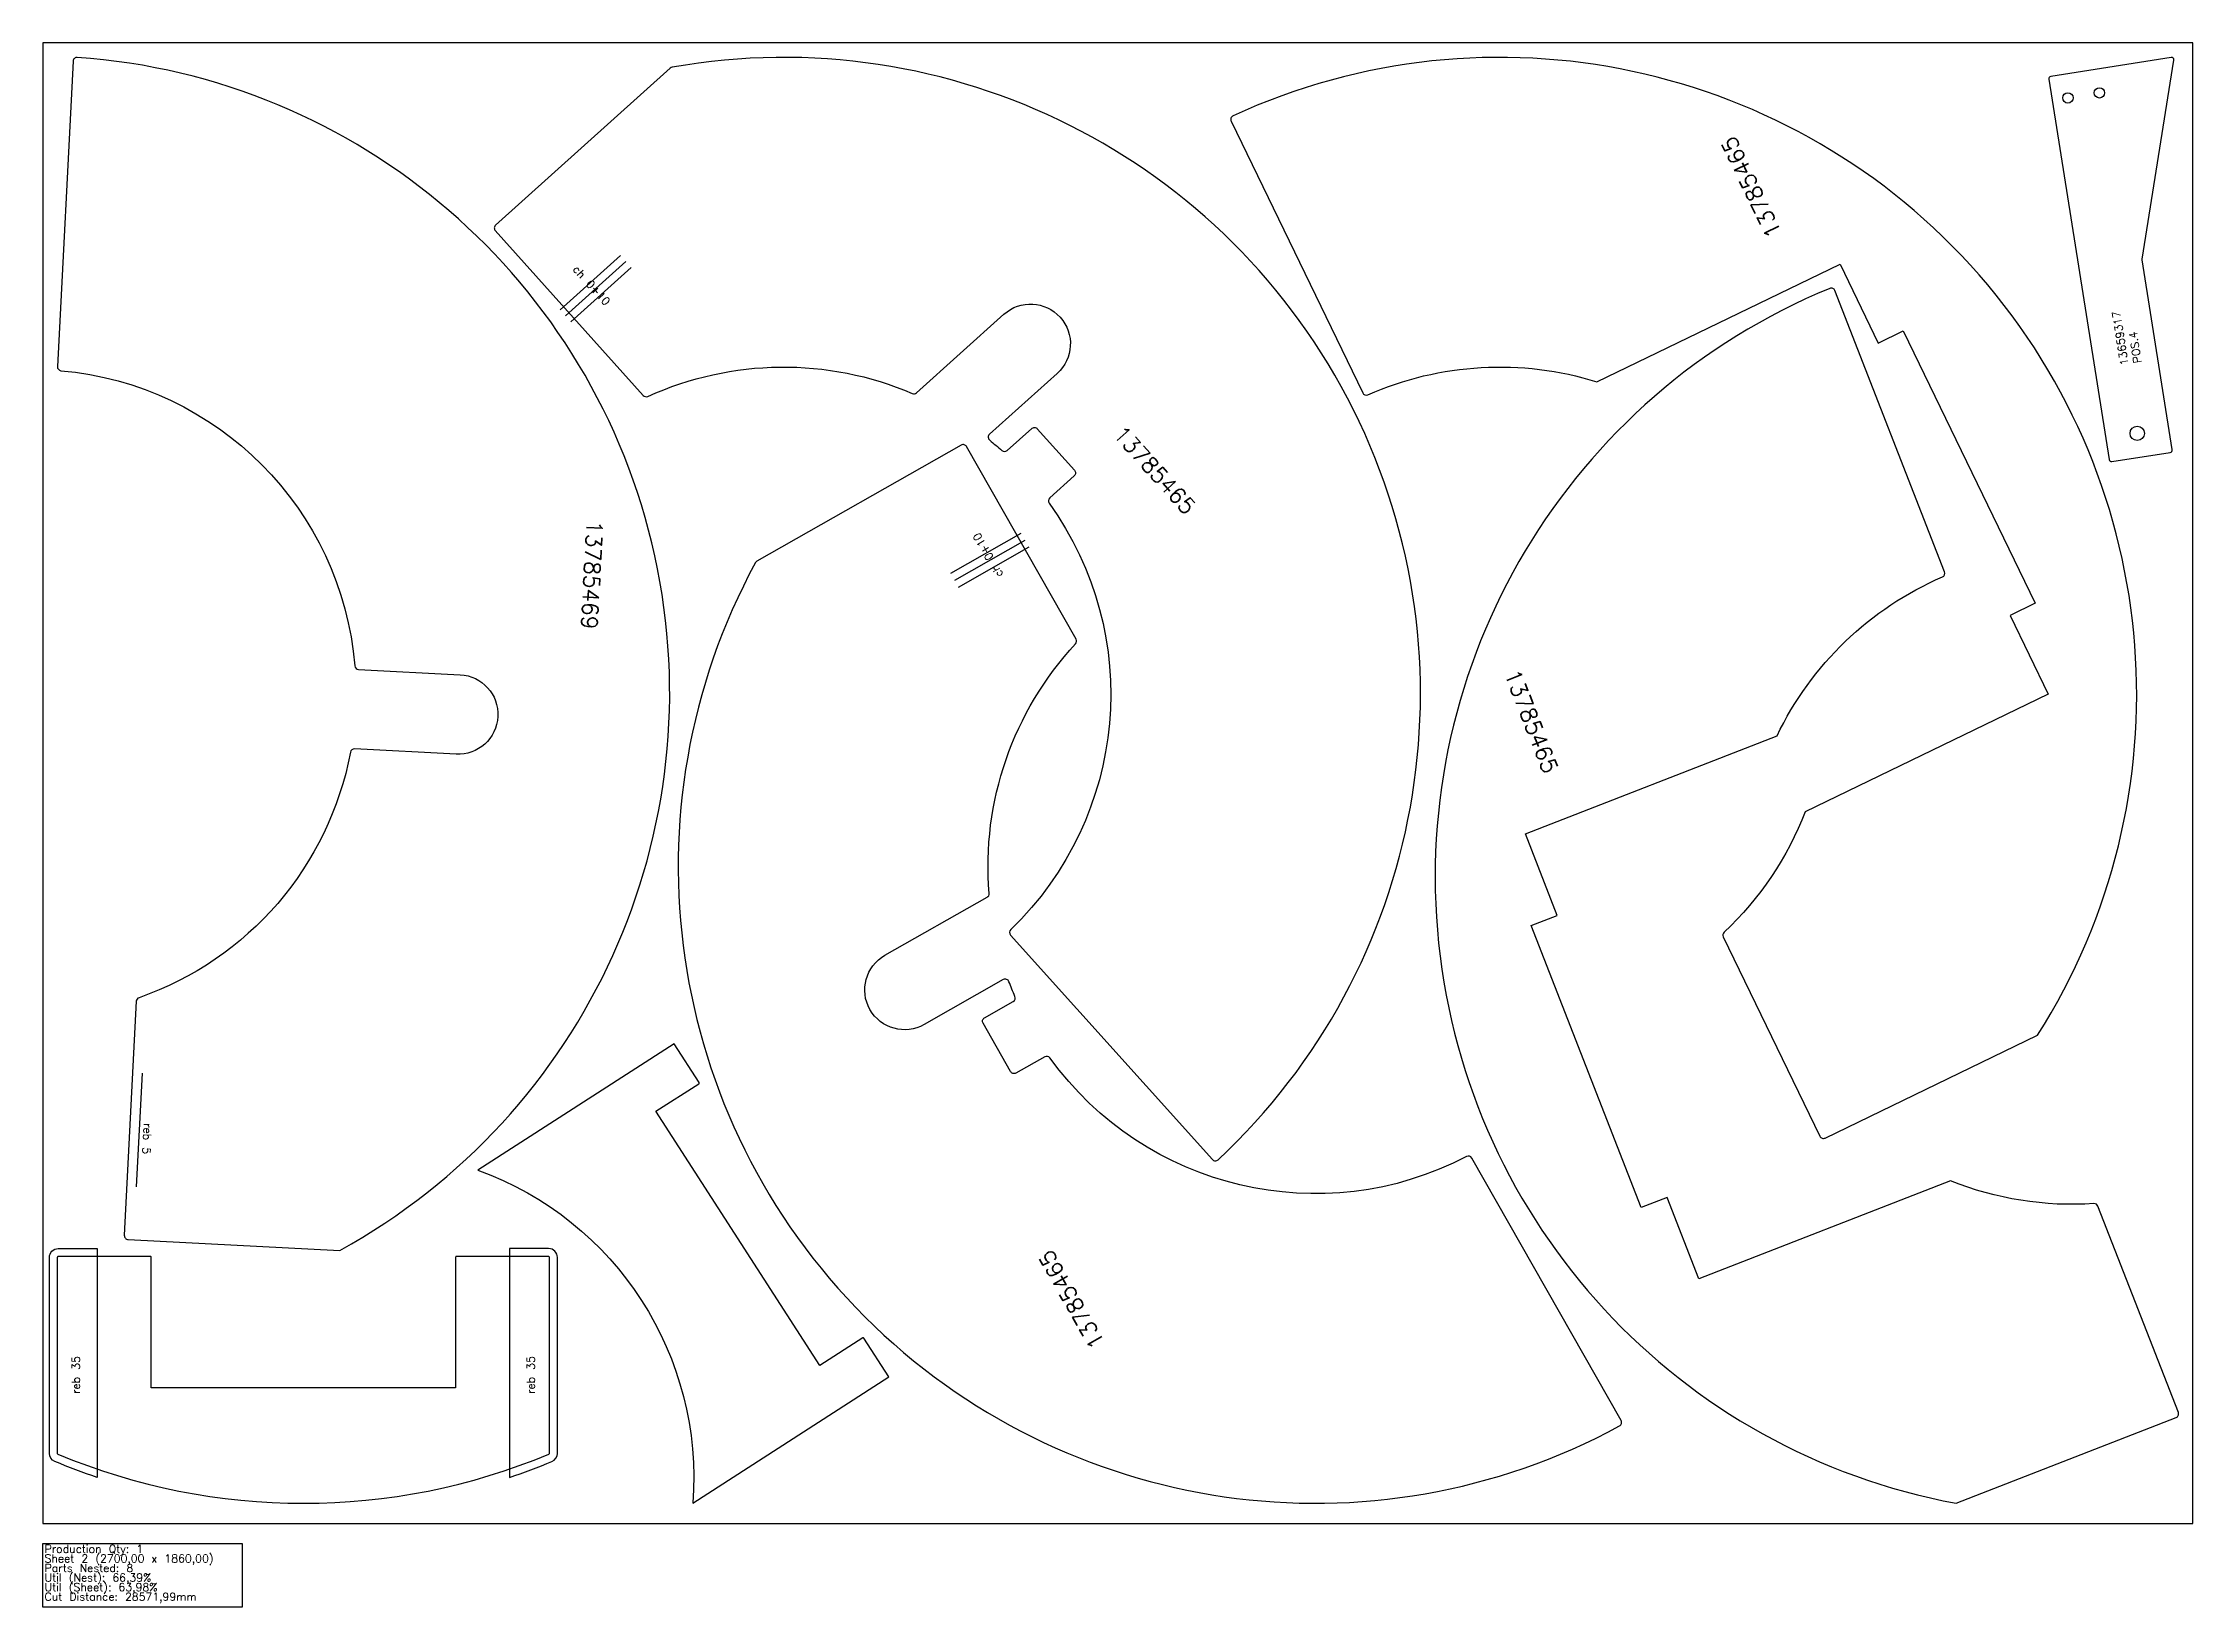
# Model space of a CAD drawing. Header units: millimetres. Extents: x 2835 to 5535, y -105 to 1860.
import ezdxf

# ---------------------------------------------------------------- set-up
doc = ezdxf.new("R2010")
doc.units = ezdxf.units.MM
for name, color, linetype in [('13785465', 7, 'Continuous'), ('13785469', 7, 'Continuous'), ('Chanfro', 7, 'Continuous'), ('Rebaixo', 7, 'Continuous'), ('sheet', 24, 'Continuous'), ('Stats', 7, 'Continuous'), ('Texto', 7, 'Continuous')]:
    doc.layers.add(name, color=color, linetype=linetype)
doc.styles.get("Standard").update_dxf_attribs({"font": 'txt.shx'})

msp = doc.modelspace()

# ---------------------------------------------------------------- linework, layer by layer
at = {"color": 6}
msp.add_lwpolyline([(5471, 1587.6, -0.079068), (5471, 1588.5), (5510.9, 1838.5, 0.509984), (5507.5, 1841.9), (5356.5, 1818, 0.414214), (5354, 1814.6), (5429.7, 1336.5, 0.414214), (5433.2, 1334), (5506.3, 1345.6, 0.414214), (5508.8, 1349.1)], format="xyb", close=True, dxfattribs=at)
at = {"color": 4}
msp.add_lwpolyline([(2853.6, 87.1, 0.200488), (3470.4, 87.1, 0.302519), (3471, 88), (3471, 334.3, 0.414214), (3470, 335.3), (3354, 335.3, 0.414214), (3353, 334.3), (3353, 170.3), (2971, 170.3), (2971, 334.3, 0.414214), (2970, 335.3), (2854, 335.3, 0.414214), (2853, 334.3), (2853, 88, 0.302519)], format="xyb", close=True, dxfattribs=at)
at = {"color": 6}
for centre, radius in [((5378, 1791), 6.5), ((5417.5, 1797.3), 6.5), ((5465, 1369.5), 9)]:
    msp.add_circle(centre, radius, dxfattribs=at)
at = {"layer": '13785465', "color": 6}
for points in [[(4310.6, 456.9, 0.746926), (3625.3, 1829.6, 0.140055), (3622.8, 1828.4), (3403.4, 1631.2, 0.414214), (3403, 1624.2), (3588.9, 1417.2, 0.327399), (3594.7, 1416, -0.210899), (3926.7, 1419.7, 0.292055), (3932, 1420.5), (4041.8, 1519.2, -1), (4108.6, 1444.8), (4023.7, 1368.5, 0.46095), (4023.9, 1360.9, -0.012128), (4039.1, 1348, 0.382813), (4045.7, 1348), (4076.6, 1375.7, -0.414214), (4083.6, 1375.3), (4130.4, 1323.2, -0.414214), (4130, 1316.2), (4099.2, 1288.5, 0.382813), (4098.5, 1281.8, -0.372511), (4050.4, 746.2, 0.403689), (4050.1, 739.3), (4303.5, 457.3, 0.419751)], [(4327.1, 1761.8), (4492.3, 1420.5, 0.403689), (4498.8, 1418.1, -0.18107), (4786.5, 1434.3), (5091.8, 1582), (5139.7, 1482.9), (5171.2, 1498.2), (5336.7, 1156.1), (5305.2, 1140.9), (5353.1, 1041.9), (5047.9, 894.2, -0.112315), (4946.2, 742.8, 0.327399), (4945.1, 737), (5066.3, 486.5, 0.414214), (5073, 484.2), (5339.8, 613.3, 0.747623), (4329.5, 1768.5, 0.419751)], [(5085.3, 1548.9, 0.419751), (5078.8, 1551.7, 0.747623), (5237.6, 25.3), (5513.8, 133, 0.414214), (5516.6, 139.4), (5415.6, 398.7, 0.327399), (5410.6, 401.8, -0.112315), (5230.5, 430.4), (4914.6, 307.3), (4874.6, 409.7), (4842, 397), (4704, 751.1), (4736.6, 763.8), (4696.7, 866.3), (5012.6, 989.4, -0.18107), (5220.3, 1189.2, 0.403689), (5223, 1195.6)], [(4814.8, 122.5, 0.419751), (4816.8, 129.3), (4629.5, 459, 0.403689), (4622.8, 460.9, -0.372511), (4099.5, 584.8, 0.382813), (4093, 586.2), (4056.9, 565.8, -0.414214), (4050.1, 567.6), (4015.5, 628.5, -0.414214), (4017.4, 635.3), (4053.4, 655.8, 0.382813), (4055.6, 662.1, -0.012128), (4048.1, 680.6, 0.46095), (4040.9, 683.2), (3941.7, 626.8, -1), (3892.3, 713.8), (4020.6, 786.7, 0.292055), (4023.2, 791.4, -0.210899), (4131.7, 1105.1, 0.327399), (4132.4, 1111), (3994.9, 1352.9, 0.414214), (3988.1, 1354.8), (3731.6, 1209, 0.140055), (3729.7, 1207.1, 0.746926)], [(3897.2, 184), (3865.8, 232.8, 0.414214), (3864.4, 233.1), (3810.6, 198.4), (3604.8, 517.8), (3658.6, 552.5, 0.414214), (3658.9, 553.9), (3627.5, 602.6), (3381.2, 443.9, -0.337405), (3650.9, 25.3)]]:
    msp.add_lwpolyline(points, format="xyb", close=True, dxfattribs=at)
at = {"layer": '13785469', "color": 6}
msp.add_lwpolyline([(2952.2, 656), (2937.1, 362, 0.414214), (2941.9, 356.8), (3207.9, 343.1, 0.747623), (2878.1, 1841.9, 0.419751), (2872.8, 1837.2), (2853.1, 1453.5, 0.403562), (2857.6, 1448.3, -0.365048), (3226.6, 1077.4, 0.375425), (3231.3, 1072.9), (3358.8, 1066.3, -0.999999), (3353.7, 966.4), (3226.2, 973, 0.375425), (3221, 968.9, -0.268668), (2955.6, 660.5, 0.304987)], format="xyb", close=True, dxfattribs=at)
at = {"layer": 'Chanfro', "color": 6}
for p, q in [((3560.3, 1592.8), (3484.4, 1524.6)), ((3566.9, 1585.3), (3491.1, 1517.2)), ((3573.6, 1577.9), (3497.7, 1509.7)), ((3974.9, 1193.8), (4063.6, 1244.2)), ((3979.9, 1185.1), (4068.5, 1235.5)), ((3984.8, 1176.4), (4073.5, 1226.8))]:
    msp.add_line(p, q, dxfattribs=at)
at = {"layer": 'Rebaixo', "color": 6}
msp.add_line((2959.5, 565.8), (2952.1, 422.8), dxfattribs=at)
at = {"layer": 'Rebaixo', "color": 4}
for points in [[(2903, 57.8, -0.017567), (2849.8, 77.9, -0.302519), (2843, 88), (2843, 334.3, -0.414214), (2854, 345.3), (2903, 345.3)], [(3421, 57.8, 0.017567), (3474.2, 77.9, 0.302519), (3481, 88), (3481, 334.3, 0.414214), (3470, 345.3), (3421, 345.3)]]:
    msp.add_lwpolyline(points, format="xyb", close=True, dxfattribs=at)
at = {"layer": 'sheet', "color": 7}
msp.add_lwpolyline([(2835, 0), (5535, 0), (5535, 1860), (2835, 1860)], close=True, dxfattribs=at)
at = {"layer": 'Stats', "color": 151}
msp.add_lwpolyline([(2835, -25), (3085, -25), (3085, -105), (2835, -105), (2835, -25)], close=True, dxfattribs=at)

# ---------------------------------------------------------------- texts
at = {"layer": 'Chanfro', "color": 6, "char_height": 10, "width": 70.655}
for insert, attachment_point, rotation in [((3548.2, 1535.9), 3, 311.9373), ((4032.7, 1187.2), 1, 119.609)]:
    msp.add_mtext('ch 0+10', dxfattribs=dict(at, insert=insert, attachment_point=attachment_point, rotation=rotation))
at = {"layer": 'Rebaixo', "color": 6, "insert": (2971.6, 502.6), "char_height": 10, "width": 91.29, "attachment_point": 1, "rotation": 267.0559}
msp.add_mtext('reb 5', dxfattribs=at)
at = {"layer": 'Rebaixo', "color": 4, "char_height": 10, "rotation": 90}
for insert, attachment_point in [((2871.4, 162.7), 1), ((3452.6, 162.7), 7)]:
    msp.add_mtext_dynamic_manual_height_columns('reb 35', width=59.097, gutter_width=12.5, heights=[0], dxfattribs=dict(at, insert=insert, attachment_point=attachment_point))
at = {"layer": 'Stats', "color": 60}
for s, p in [('Production Qty: 1', (2837, -37)), ('Sheet 2 (2700,00 x 1860,00)', (2837, -49)), ('Parts Nested: 8', (2837, -61)), ('Util (Nest): 66,39%', (2837, -73)), ('Util (Sheet): 63,98%', (2837, -85)), ('Cut Distance: 28571,99mm', (2837, -97))]:
    msp.add_text(s, height=10, dxfattribs=at).set_placement(p)
at = {"layer": 'Texto', "color": 6, "attachment_point": 1}
for s, insert, char_height, width, rotation in [('13785465', (5001.1, 1612.5), 20, 327.469, 115.8189), ('13659317 \\PPOS.4', (5444.1, 1454.4), 10, 171.219, 99), ('13785465', (4192.6, 1381.1), 20, 327.469, 311.9373), ('13785469', (3537.9, 1259.7), 20, 431.733, 267.0559), ('13785465', (4688.6, 1075.3), 20, 327.469, 291.2938), ('13785465', (4151.9, 216.6), 20, 327.469, 119.609)]:
    msp.add_mtext(s, dxfattribs=dict(at, insert=insert, char_height=char_height, width=width, rotation=rotation))

doc.saveas('drawing.dxf')
